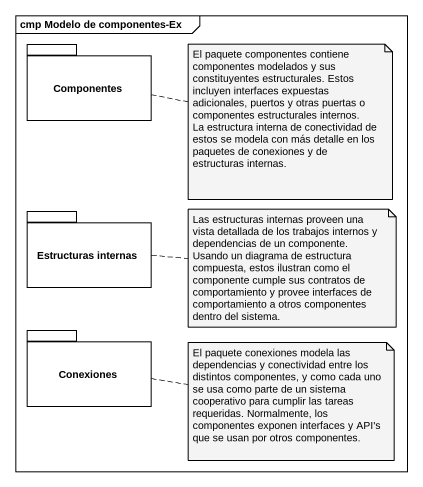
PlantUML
@startuml
mainframe cmp Modelo de componentes-Ex
package Componentes {
}
package "Estructuras internas" as Estructuras_internas {
}
package Conexiones {
}
note right of Componentes
  El paquete componentes contiene componentes modelados y sus constituyentes estructurales. Estos incluyen interfaces expuestas adicionales, puertos y otras puertas o componentes estructurales internos.
  La estructura interna de conectividad de estos se modela con más detalle en los paquetes de conexiones y de estructuras internas.
end note
note right of Estructuras_internas : Las estructuras internas proveen una vista detallada de los trabajos internos y dependencias de un componente. Usando un diagrama de estructura compuesta, estos ilustran como el componente cumple sus contratos de comportamiento y provee interfaces de comportamiento a otros componentes dentro del sistema.
note right of Conexiones : El paquete conexiones modela las dependencias y conectividad entre los distintos componentes, y como cada uno se usa como parte de un sistema cooperativo para cumplir las tareas requeridas. Normalmente, los componentes exponen interfaces y API's que se usan por otros componentes.
@enduml
